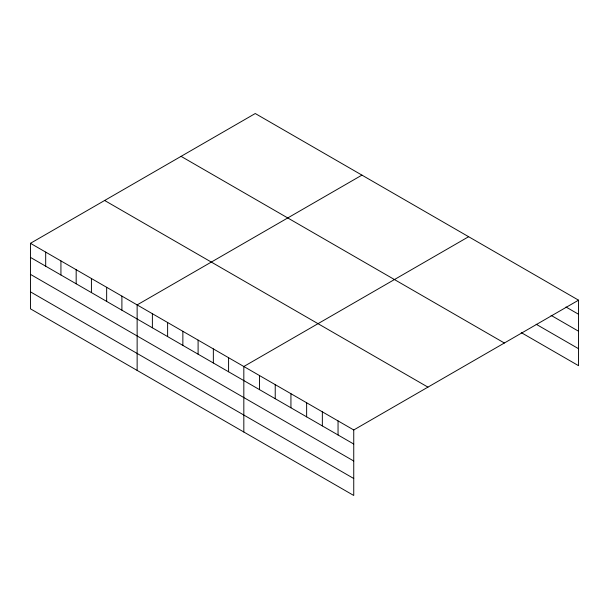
<?xml version="1.0" encoding="UTF-8"?>
<svg xmlns="http://www.w3.org/2000/svg" width="609" height="609" viewBox="0 0 609 609"><rect width="100%" height="100%" fill="white"/><g stroke="black" fill="none" stroke-linecap="round" stroke-linejoin="round"><path stroke-width="0.91" d="M30.45 243.311L353.745 429.969L353.745 495.475L30.45 308.824L30.45 243.311L255.255 113.525L578.55 300.176L578.55 365.689L521.235 332.598M361.936 175.118L137.139 304.911L137.139 370.417M468.625 236.718L243.828 366.504L243.828 432.017M353.745 429.969L578.55 300.176M565.989 307.005L578.55 314.259M551.069 315.363L578.55 331.227M536.148 324.239L578.55 348.713M181.063 156.353L504.366 343.012M104.634 200.483L427.937 387.134M30.45 257.394L353.745 444.045M30.45 274.362L353.745 461.021M30.45 291.848L353.745 478.507M338.048 420.903L338.048 434.978M322.344 411.836L322.344 425.912M306.639 402.77L306.639 416.853M290.935 393.703L290.935 407.786M275.23 384.637L275.23 398.72M259.533 375.57L259.533 389.653M228.588 357.704L228.588 371.787M213.348 348.904L213.348 362.987M198.1 340.104L198.1 354.187M182.86 331.304L182.86 345.387M167.62 322.504L167.62 336.587M152.379 313.704L152.379 327.787M121.899 296.111L121.899 310.187M106.659 287.311L106.659 301.386M91.419 278.511L91.419 292.594M76.171 269.711L76.171 283.794M60.93 260.911L60.93 274.994M45.69 252.111L45.69 266.194"/></g></svg>
